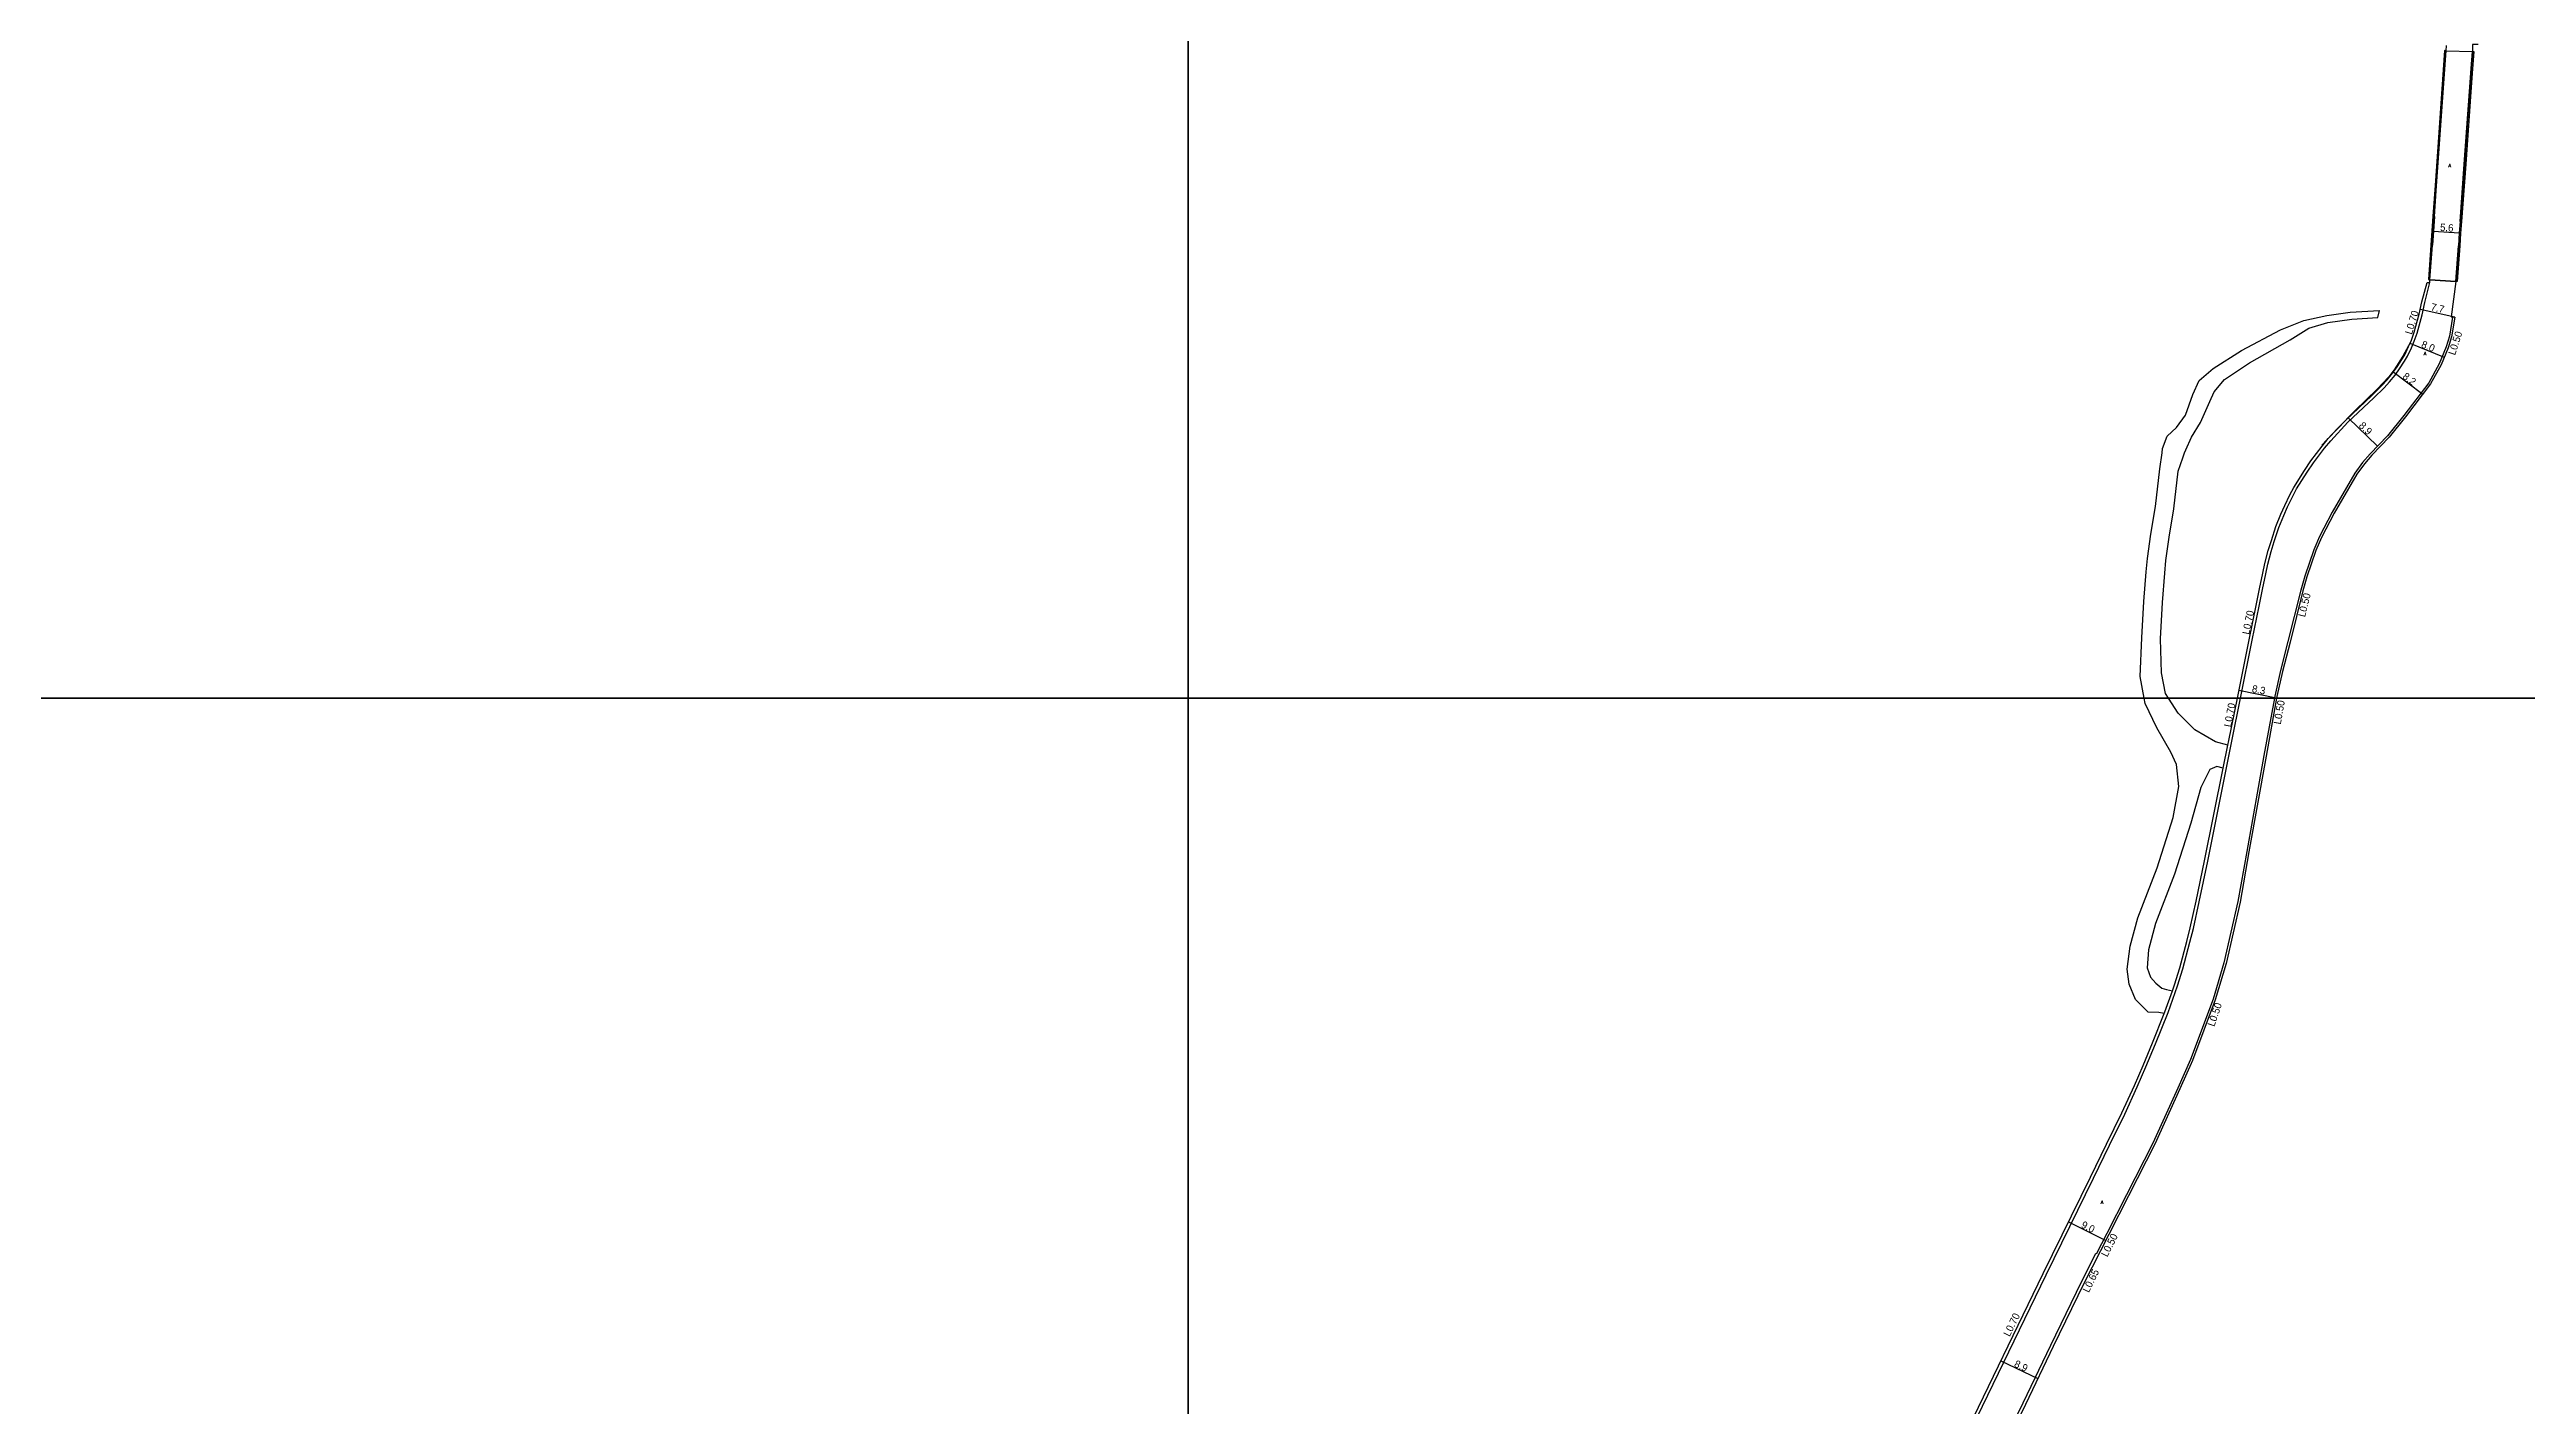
# Model space of a CAD drawing. Header units: metres. Extents: x -14400 to -12000, y -90000 to -87000.
# Drawn here: x -13047 to -12510, y -89553 to -89259 of the extents above; entities that cross this region are included whole.
import ezdxf

# ---------------------------------------------------------------- set-up
doc = ezdxf.new("R2010")
doc.units = ezdxf.units.M
doc.header["$LTSCALE"] = 2.5
for name, color, linetype in [('側溝・桝', 7, 'Continuous'), ('図郭', 7, 'Continuous'), ('幅員', 7, 'Continuous'), ('歩道・分離帯・安全施設', 7, 'Continuous'), ('舗装', 7, 'Continuous'), ('道路', 7, 'Continuous')]:
    doc.layers.add(name, color=color, linetype=linetype)
doc.styles.get("Standard").update_dxf_attribs({"font": ''})
doc.styles.add('YOKO_DECO', font='txt.shx', dxfattribs={"bigfont": 'extfont.shx'})
doc.styles.get('Standard').set_extended_font_data('@MS PGothic')

msp = doc.modelspace()

# ---------------------------------------------------------------- linework, layer by layer
at = {"layer": '側溝・桝'}
for points in [[(-12571.82, -89400), (-12569.29, -89387.45), (-12567.78, -89380.07), (-12567.05, -89376.41), (-12566.36, -89373.05), (-12565.93, -89370.95), (-12565.16, -89368.17), (-12564.54, -89366.04), (-12563.54, -89363.03), (-12562.47, -89360.41), (-12561.63, -89358.54), (-12560.52, -89356.2), (-12559.67, -89354.64), (-12557.41, -89350.99), (-12556.03, -89348.96), (-12553.62, -89345.81), (-12552.29, -89344.18), (-12548.55, -89340.18), (-12542.92, -89334.89), (-12540.7, -89332.7), (-12539.53, -89331.41), (-12538.33, -89329.94), (-12537.35, -89328.57), (-12536.28, -89326.95), (-12535.64, -89325.86), (-12534.77, -89324.01), (-12534.17, -89322.63), (-12533.52, -89320.86), (-12532.48, -89316.9), (-12531.89, -89314.25), (-12530.81, -89309.9)], [(-12525.88, -89317.37), (-12526.54, -89321.49), (-12527.28, -89323.85), (-12528.77, -89327.52), (-12531.05, -89331.63), (-12536.44, -89338.74), (-12539.98, -89343.11), (-12543.74, -89347.04), (-12545.37, -89348.93), (-12547.05, -89351.21), (-12551.96, -89359.65), (-12554.69, -89364.94), (-12555.93, -89367.81), (-12557.9, -89373.52), (-12558.76, -89376.6), (-12561.56, -89387.73), (-12563.19, -89394.03), (-12564.42, -89399.53), (-12564.5, -89400)], [(-12631.26, -89560.62), (-12614, -89524.98), (-12603.72, -89504.04), (-12600.23, -89496.91), (-12596.95, -89490.2), (-12594.22, -89484.26), (-12592.36, -89479.94), (-12590.24, -89474.92), (-12587.56, -89468.17), (-12585.5, -89462.36), (-12584.35, -89458.66), (-12582.8, -89452.91), (-12582.06, -89449.94), (-12580.79, -89444.14), (-12578.95, -89435.36), (-12573.69, -89409.29), (-12571.82, -89400)], [(-12564.5, -89400), (-12566.78, -89412.45), (-12570.48, -89433.21), (-12572.41, -89444.1), (-12575.44, -89457.39), (-12577.78, -89465.23), (-12582.7, -89478.36), (-12585.42, -89484.52), (-12590.87, -89496.48), (-12596.54, -89507.67), (-12600.83, -89516.03), (-12603.12, -89520.53), (-12603.25, -89520.46), (-12606.38, -89526.63), (-12613, -89540.31), (-12619.06, -89552.85), (-12629.05, -89573.47)], [(-12575.58, -89415.18), (-12574.57, -89410.18)], [(-12588.38, -89468.35), (-12588.22, -89467.96), (-12586.62, -89463.43)]]:
    msp.add_lwpolyline(points, dxfattribs=at)
at = {"layer": '図郭'}
for points in [[(-13600, -89400), (-12800, -89400), (-12800, -88800), (-13600, -88800)], [(-12800, -89400), (-12000, -89400), (-12000, -88800), (-12800, -88800)], [(-13600, -90000), (-12800, -90000), (-12800, -89400), (-13600, -89400)], [(-12800, -90000), (-12000, -90000), (-12000, -89400), (-12800, -89400)]]:
    msp.add_lwpolyline(points, close=True, dxfattribs=at)
at = {"layer": '幅員'}
for points in [[(-12530, -89298.73), (-12524.41, -89299.08)], [(-12525.37, -89317.43), (-12532.92, -89315.74)], [(-12535.1, -89323.06), (-12527.67, -89326.1)], [(-12538.83, -89329.18), (-12532.33, -89334.12)], [(-12548.52, -89339.23), (-12542.13, -89345.35)], [(-12564.01, -89400), (-12572.19, -89398.35)], [(-12609.12, -89513.49), (-12601.07, -89517.57)], [(-12623.78, -89543.62), (-12615.76, -89547.49)]]:
    msp.add_lwpolyline(points, dxfattribs=at)
at = {"layer": '歩道・分離帯・安全施設'}
for points in [[(-12527.39, -89259.63), (-12529.44, -89288.9), (-12529.91, -89295.54)], [(-12524.11, -89296.68), (-12523.21, -89284.23), (-12522.46, -89273.69), (-12522.09, -89268.51), (-12521.73, -89263.52), (-12521.46, -89259.78)], [(-12529.91, -89295.54), (-12530.11, -89298.73), (-12530.35, -89301.78)], [(-12530.35, -89301.78), (-12530.87, -89309.26)], [(-12525.04, -89309.69), (-12524.48, -89301.94)], [(-12535.45, -89323.6), (-12536.64, -89325.86), (-12538.52, -89328.79), (-12539.72, -89330.31), (-12542.2, -89333.03), (-12546.95, -89337.63), (-12550.72, -89341.43), (-12554.21, -89345.15)]]:
    msp.add_lwpolyline(points, dxfattribs=at)
at = {"layer": '舗装'}
for points in [[(-12527.29, -89259.64), (-12521.57, -89259.77)], [(-12530.77, -89309.27), (-12525.15, -89309.68)]]:
    msp.add_lwpolyline(points, dxfattribs=at)
at = {"layer": '道路'}
for points in [[(-12529.8, -89295.55), (-12529.33, -89288.9), (-12527.29, -89259.64), (-12527.62, -89259.62), (-12529.67, -89288.88), (-12530.14, -89295.53)], [(-12529.8, -89295.55), (-12529.33, -89288.9), (-12527.29, -89259.64), (-12527.2, -89258.49)], [(-12529.8, -89295.55), (-12529.33, -89288.9), (-12527.29, -89259.64), (-12521.57, -89259.77), (-12521.84, -89263.51)], [(-12520.32, -89258.32), (-12521.54, -89258.25), (-12521.57, -89259.77), (-12521.84, -89263.51), (-12522.21, -89268.5), (-12523.32, -89284.23), (-12524.21, -89296.67)], [(-12524.21, -89296.67), (-12523.32, -89284.23), (-12522.21, -89268.5), (-12521.84, -89263.51), (-12521.57, -89259.77), (-12521.27, -89259.79)], [(-12521.27, -89259.79), (-12521.55, -89263.54), (-12521.91, -89268.52), (-12523.03, -89284.25), (-12523.92, -89296.69)], [(-12521.84, -89263.51), (-12522.21, -89268.5), (-12523.32, -89284.23), (-12524.21, -89296.67)], [(-12530.14, -89295.53), (-12530.34, -89298.71), (-12530.58, -89301.76)], [(-12529.8, -89295.55), (-12530, -89298.73), (-12530.24, -89301.79)], [(-12529.8, -89295.55), (-12530, -89298.73), (-12530.24, -89301.79)], [(-12529.8, -89295.55), (-12530, -89298.73), (-12530.24, -89301.79)], [(-12524.21, -89296.67), (-12524.42, -89299.13), (-12524.59, -89301.93)], [(-12524.21, -89296.67), (-12524.42, -89299.13), (-12524.59, -89301.93)], [(-12524.21, -89296.67), (-12524.42, -89299.13), (-12524.59, -89301.93)], [(-12523.92, -89296.69), (-12524.12, -89299.16), (-12524.29, -89301.95)], [(-12524.59, -89301.93), (-12525.15, -89309.68), (-12526.16, -89317.33), (-12525.37, -89317.43), (-12526.08, -89321.63), (-12526.82, -89324.03), (-12528.34, -89327.73), (-12530.63, -89331.88), (-12536.05, -89339.02), (-12539.59, -89343.4), (-12543.36, -89347.33), (-12544.97, -89349.21), (-12546.63, -89351.46), (-12551.53, -89359.88), (-12554.25, -89365.15), (-12555.48, -89368), (-12557.45, -89373.69), (-12558.3, -89376.75), (-12561.09, -89387.87), (-12562.72, -89394.18), (-12563.95, -89399.66), (-12564.01, -89400)], [(-12530.58, -89301.76), (-12531.11, -89309.25), (-12530.77, -89309.27)], [(-12530.81, -89309.9), (-12530.77, -89309.27), (-12530.24, -89301.79)], [(-12530.77, -89309.27), (-12530.24, -89301.79)], [(-12524.59, -89301.93), (-12525.15, -89309.68), (-12530.77, -89309.27), (-12530.24, -89301.79)], [(-12524.29, -89301.95), (-12524.85, -89309.7), (-12525.15, -89309.68), (-12524.59, -89301.93)], [(-12572.52, -89400), (-12569.96, -89387.32), (-12568.45, -89379.94), (-12567.72, -89376.27), (-12567.03, -89372.91), (-12566.59, -89370.79), (-12565.82, -89367.99), (-12565.14, -89365.85), (-12564.18, -89362.79), (-12563.1, -89360.14), (-12562.25, -89358.26), (-12561.13, -89355.88), (-12560.26, -89354.29), (-12557.99, -89350.62), (-12556.58, -89348.56), (-12554.16, -89345.38), (-12552.81, -89343.72), (-12549.03, -89339.7), (-12543.39, -89334.4), (-12541.2, -89332.23), (-12540.05, -89330.97), (-12538.87, -89329.52), (-12537.91, -89328.18), (-12536.87, -89326.58), (-12536.25, -89325.54), (-12535.39, -89323.73), (-12534.8, -89322.38), (-12534.17, -89320.66), (-12533.14, -89316.74), (-12532.55, -89314.1), (-12531.36, -89309.86), (-12530.81, -89309.9)], [(-12588.85, -89346.78), (-12588.73, -89345.85), (-12587.74, -89343.23), (-12585.73, -89341.34), (-12583.8, -89338.65), (-12582.21, -89334.15), (-12580.82, -89331.12), (-12577.74, -89328.55), (-12571.65, -89324.63), (-12563.2, -89320.16), (-12558.11, -89318.12), (-12553.14, -89317.02), (-12548.04, -89316.32), (-12541.72, -89315.95)], [(-12583.95, -89346.78), (-12583.72, -89346.18), (-12582.44, -89343.38), (-12580.5, -89340.24), (-12578.5, -89335.66), (-12577.56, -89333.62), (-12575.29, -89330.88), (-12569.88, -89327.27), (-12561.05, -89322.3), (-12557.04, -89319.77), (-12552.9, -89318.57), (-12547.7, -89317.82), (-12542.04, -89317.45)], [(-12542.04, -89317.45), (-12541.72, -89315.95)], [(-12592.73, -89400), (-12593.56, -89395.27), (-12593.2, -89386.95), (-12592.77, -89379.03), (-12592.27, -89372.59), (-12592.03, -89369.75), (-12591.25, -89364.45), (-12590.28, -89358.41), (-12589.31, -89350.29), (-12588.85, -89346.78)], [(-12587.44, -89400), (-12588.08, -89398.98), (-12588.94, -89394.51), (-12589.21, -89387.16), (-12588.78, -89379.29), (-12588.28, -89372.9), (-12588.04, -89370.14), (-12587.3, -89365.06), (-12586.31, -89358.96), (-12585.34, -89350.76), (-12584.38, -89347.87), (-12583.95, -89346.78)], [(-12564.01, -89400), (-12566.31, -89412.57), (-12570.02, -89433.33), (-12571.95, -89444.23), (-12574.98, -89457.54), (-12577.32, -89465.4), (-12582.25, -89478.55), (-12584.98, -89484.72), (-12590.43, -89496.69), (-12596.11, -89507.88), (-12600.4, -89516.25), (-12605.81, -89526.91), (-12612.43, -89540.58), (-12618.48, -89553.12), (-12628.48, -89573.75)], [(-12588.38, -89468.35), (-12589.56, -89468.14), (-12591.85, -89468.1), (-12594.61, -89465.32), (-12595.97, -89462.02), (-12596.38, -89458.75), (-12595.73, -89453.78), (-12594.09, -89447.65), (-12589.91, -89436.77), (-12586.42, -89425.86), (-12585.23, -89419.17), (-12585.73, -89414.41), (-12586.95, -89411.67), (-12590.01, -89406.45), (-12592.52, -89401.17), (-12592.73, -89400)], [(-12574.57, -89410.18), (-12577.27, -89409.43), (-12581.77, -89406.88), (-12585.37, -89403.27), (-12587.44, -89400)], [(-12574.57, -89410.18), (-12574.36, -89409.16), (-12572.52, -89400)], [(-12575.58, -89415.18), (-12576.96, -89414.8), (-12578.47, -89415.48), (-12580.47, -89419.34), (-12582.61, -89427.07), (-12586.15, -89438.14), (-12590.28, -89448.88), (-12591.8, -89454.55), (-12592.07, -89458.48), (-12591.33, -89460.49), (-12590.21, -89461.77), (-12588.92, -89462.83), (-12587.91, -89463.16), (-12586.62, -89463.43)], [(-12586.62, -89463.43), (-12586.16, -89462.15), (-12585.01, -89458.46), (-12583.46, -89452.74), (-12582.73, -89449.78), (-12581.46, -89443.99), (-12579.62, -89435.23), (-12575.58, -89415.18)], [(-12631.92, -89560.4), (-12614.65, -89524.75), (-12604.37, -89503.81), (-12600.88, -89496.68), (-12597.56, -89489.88), (-12594.84, -89483.96), (-12592.98, -89479.65), (-12590.9, -89474.7), (-12588.38, -89468.35)]]:
    msp.add_lwpolyline(points, dxfattribs=at)

# ---------------------------------------------------------------- texts
at = {"layer": '側溝・桝'}
for s, rotation, p in [('L0.70', 73, (-12534.69, -89321.27)), ('L0.50', 72, (-12525.33, -89325.76)), ('L0.50', 76, (-12557.85, -89382.53)), ('L0.70', 78, (-12569.96, -89386.3)), ('L0.70', 79, (-12573.91, -89406.36)), ('L0.50', 80, (-12563.12, -89405.77)), ('L0.50', 71, (-12577.53, -89471.31)), ('L0.50', 63, (-12600.74, -89521.27)), ('L0.65', 64, (-12604.73, -89528.99)), ('L0.70', 64, (-12621.88, -89538.52))]:
    msp.add_text(s, height=1.6, rotation=rotation, dxfattribs=at).set_placement(p)
at = {"layer": '幅員'}
for s, rotation, p in [('5.6', 356, (-12528.63, -89298.68)), ('7.7', 347, (-12530.7, -89315.89)), ('8.0', 338, (-12532.81, -89323.91)), ('8.2', 323, (-12536.87, -89330.55)), ('8.9', 316, (-12546.33, -89341.08)), ('8.3', 349, (-12569.47, -89398.68)), ('9.0', 333, (-12606.54, -89514.68)), ('8.9', 334, (-12621.07, -89544.85))]:
    msp.add_text(s, height=1.6, rotation=rotation, dxfattribs=at).set_placement(p)
at = {"layer": '舗装', "style": 'YOKO_DECO'}
for p in [(-12526.76, -89284.88, 281.62), (-12532.13, -89325.65, 280.85), (-12602.15, -89509.64, 275.76)]:
    msp.add_text('A', height=0.75, dxfattribs=at).set_placement(p)

doc.saveas('drawing.dxf')
